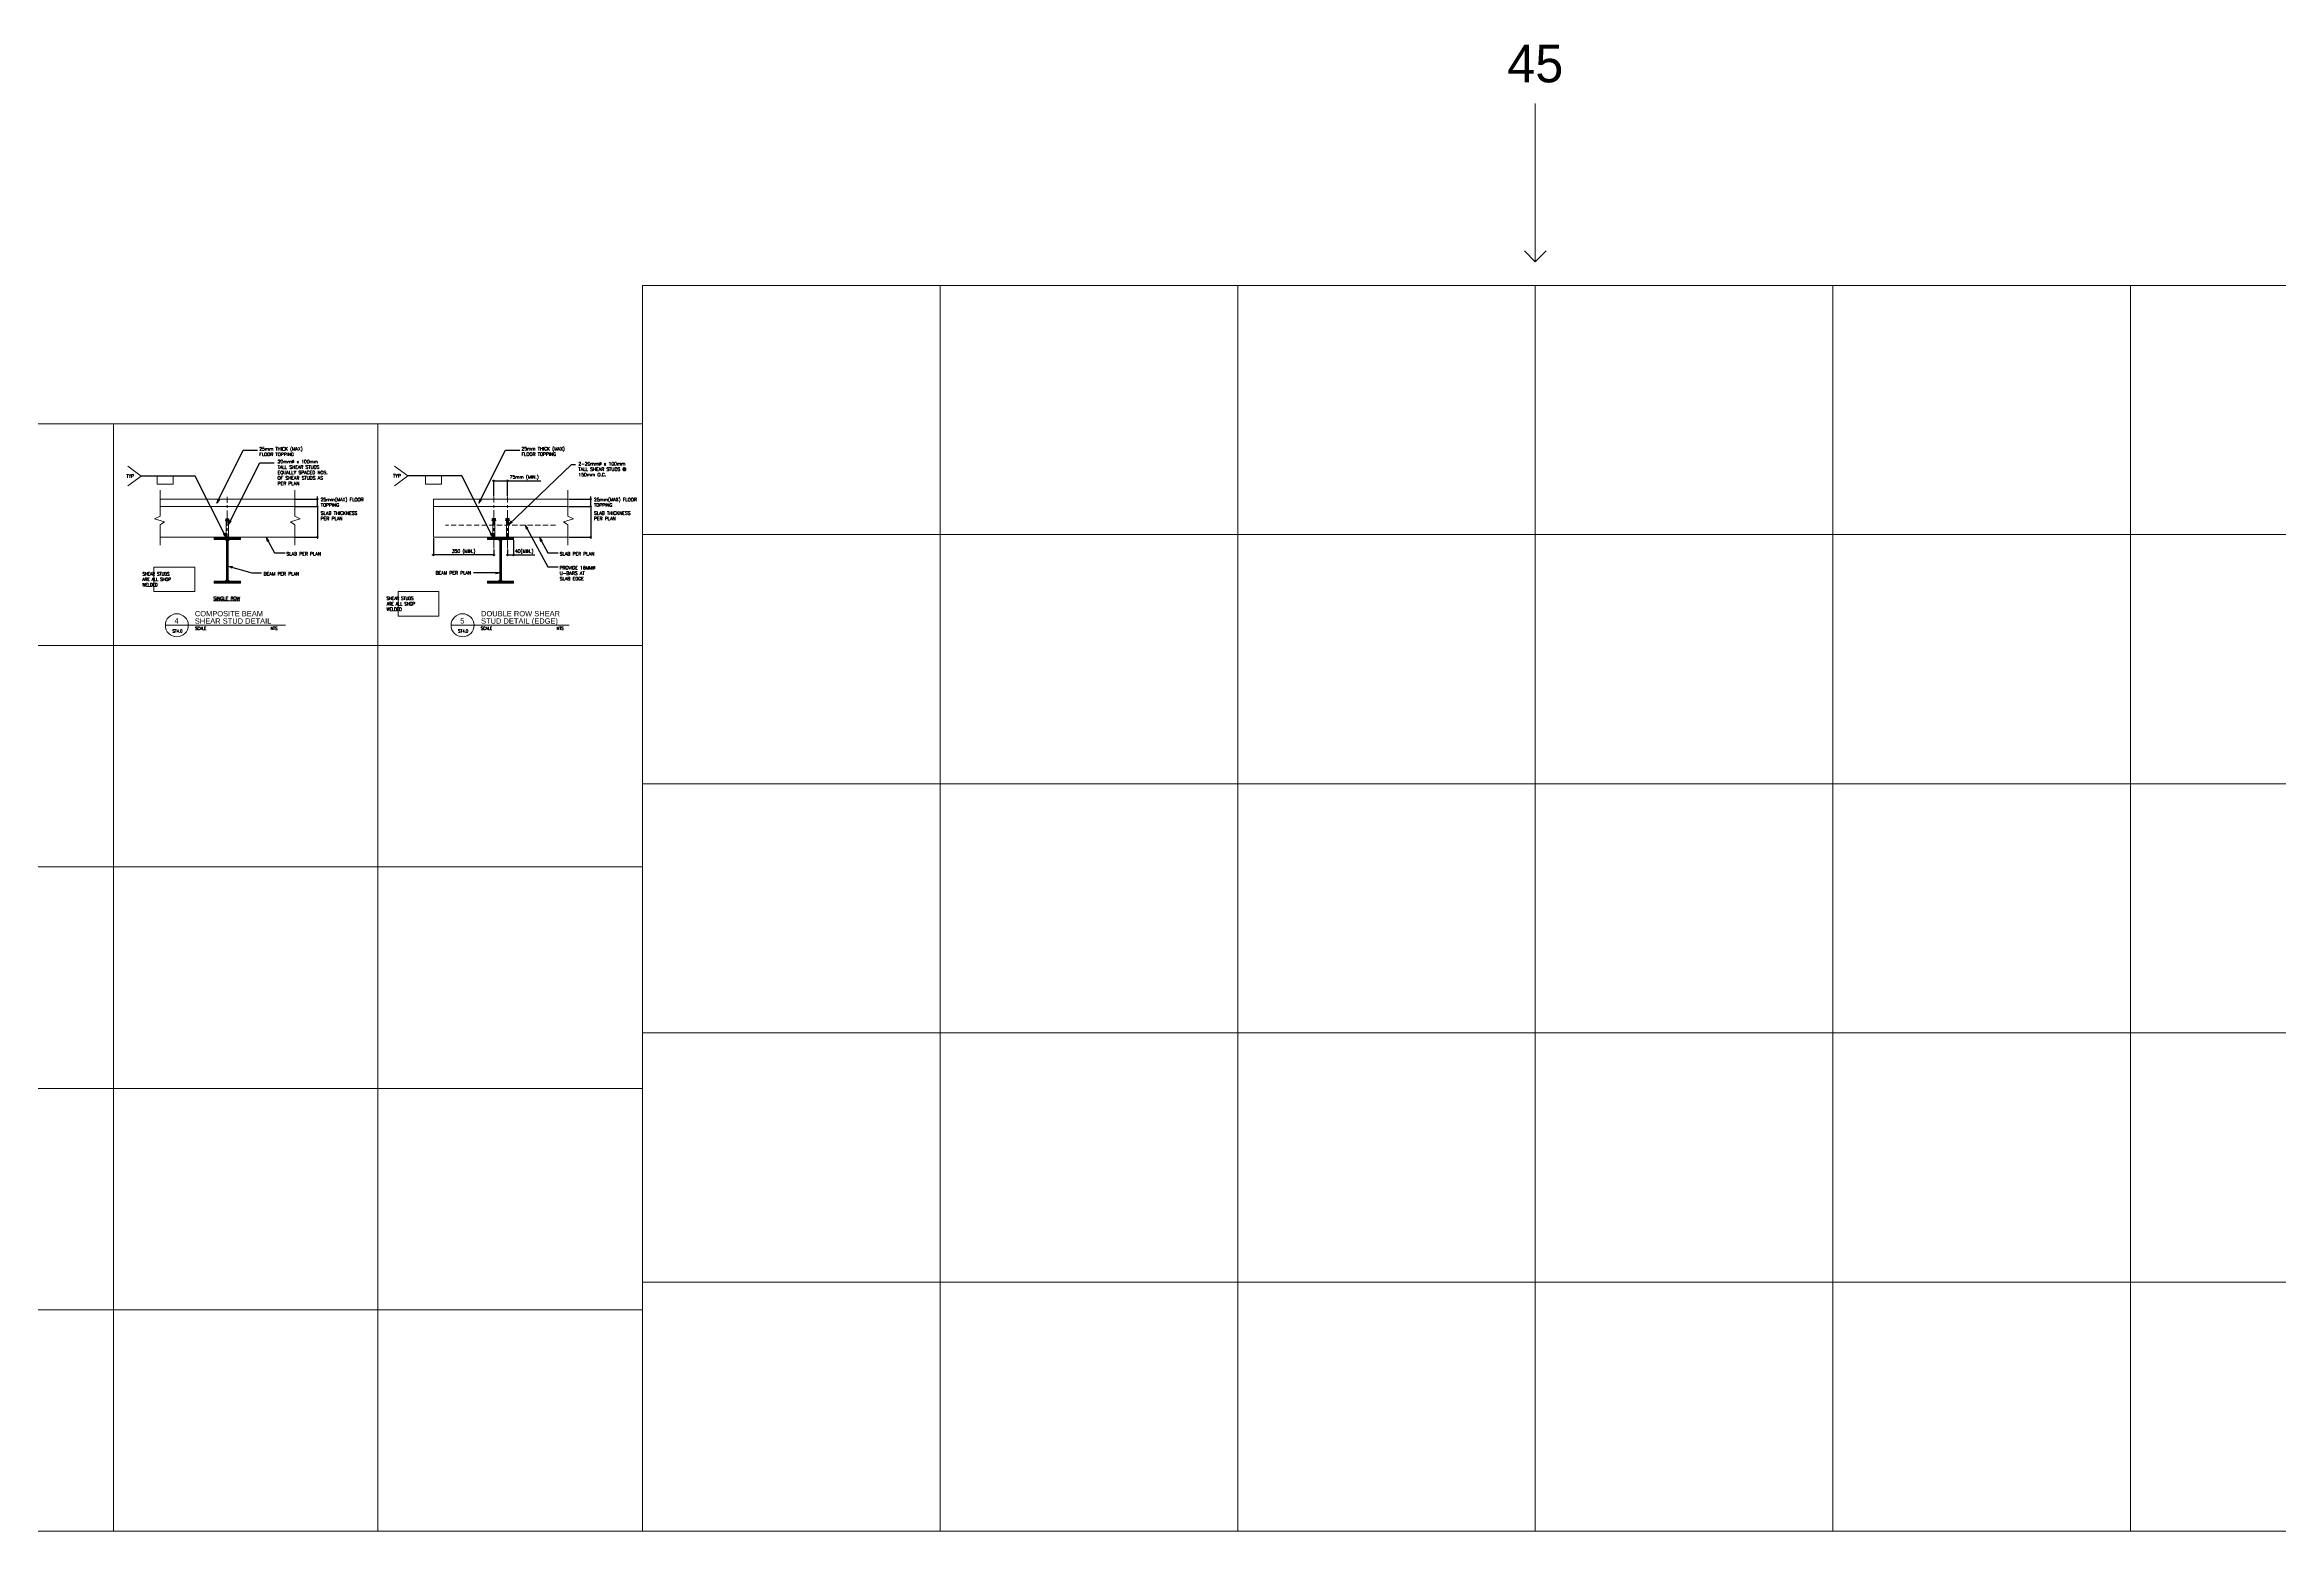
# Model space of a CAD drawing. Header units: millimetres. Extents: x 0 to 437400, y -4782 to 73710.
# Drawn here: x 160317 to 215055, y 0 to 36406 of the extents above; entities that cross this region are included whole.
import ezdxf
from ezdxf.enums import TextEntityAlignment as Align

# ---------------------------------------------------------------- set-up
doc = ezdxf.new("R2010")
doc.units = ezdxf.units.MM
doc.header["$LTSCALE"] = 10
doc.header["$MEASUREMENT"] = 0
doc.linetypes.add('CENTER2', pattern=[1.125, 0.75, -0.125, 0.125, -0.125])
doc.linetypes.add('HIDDEN', pattern=[0.375, 0.25, -0.125])
doc.layers.get('0').update_dxf_attribs({"lineweight": 9})
for name, color, linetype, lineweight in [('.1 - NUMBER 8', 8, 'Continuous', 9), ('DIM', 1, 'Continuous', 5), ('PLANTERS', 63, 'Continuous', 9), ('S-Anno-Text', 52, 'Continuous', 15), ('S-BEAM-IDEN', 2, 'Continuous', 9), ('S-DETL-LN03', 3, 'Continuous', 9), ('S-DETL-PATT', 9, 'Continuous', 9)]:
    doc.layers.add(name, color=color, linetype=linetype, lineweight=lineweight)
doc.layers.add('S-DETL-GRID', color=62, linetype='Continuous', lineweight=9, plot=False)
doc.styles.add('1', font='romans.shx', dxfattribs={"width": 0.85, "height": 60})
doc.styles.add('2', font='simplex.shx', dxfattribs={"width": 0.95, "height": 40})
doc.styles.add('80', font='simplex.shx', dxfattribs={"height": 80})
doc.styles.add('ROMANS12', font='ROMANS.shx', dxfattribs={"height": 1.125})
doc.styles.add('SHEETNAME', font='simplex.shx', dxfattribs={"width": 0.75, "height": 200})
doc.styles.add('TITLE1', font='HELV.shx', dxfattribs={"height": 500})
doc.dimstyles.new('didm40', dxfattribs={"dimtxt": 80, "dimasz": 0.5, "dimexe": 20, "dimexo": 20, "dimgap": 20, "dimtad": 1, "dimdec": 0, "dimrnd": 1, "dimdsep": 46, "dimtxsty": '80', "dimblk1": 'ESCADIM_ARW', "dimblk2": 'ESCADIM_ARW', "dimsah": 1, "dimcen": 50, "dimclrd": 1, "dimclre": 1, "dimclrt": 52, "dimadec": 0, "dimazin": 0, "dimtfac": 1, "dimtdec": 0, "dimtofl": 0, "dimtmove": 0, "dimatfit": 3, "dimldrblk": 'ESCADIM_ARW', "dimfxl": 1, "dimtolj": 1, "dimtzin": 0, "dimarcsym": 0})
doc.dimstyles.new('ESCA_ARW$7', dxfattribs={"dimtxt": 200, "dimasz": 1, "dimexe": 100, "dimexo": 100, "dimgap": 100, "dimtad": 1, "dimdec": 0, "dimrnd": 1, "dimdsep": 46, "dimtxsty": '1', "dimblk1": 'dim_arw', "dimblk2": 'dim_arw', "dimsah": 1, "dimcen": 50, "dimclrd": 1, "dimclre": 256, "dimclrt": 52, "dimadec": 0, "dimazin": 0, "dimtfac": 1, "dimtofl": 0, "dimtmove": 0, "dimatfit": 3, "dimldrblk": 'dim_arw', "dimfxl": 1, "dimtolj": 1, "dimtzin": 0, "dimarcsym": 0})

# ---------------------------------------------------------------- blocks, each defined once
blk = doc.blocks.new('dim_arw')
h = blk.add_hatch(color=256)
h.paths.add_polyline_path([(-126, 29), (0, 0), (-126, -29, -0.115681), (-133, 0, -0.115681)])
h.paths.add_polyline_path([(-249, 58), (-126, 29, 0.115681), (-133, 0, 0.115681), (-126, -29), (-249, -58)])
for p, q in [((0, 0), (-249, 58)), ((-249, 58), (-249, -58)), ((0, 0), (-249, -58))]:
    blk.add_line(p, q)
blk = doc.blocks.new('ESCADIM_ARW')
at = {"color": 9}
blk.add_line((75, 0), (-75, 0), dxfattribs=at)
blk.add_circle((0, 0), 37.5, dxfattribs=at)
blk = doc.blocks.new('*D14')
at = {"layer": 'Defpoints', "color": 0, "transparency": 16777216}
for p in [(171317, 25333), (171655, 25726), (171655, 25333)]:
    blk.add_point(p, dxfattribs=at)
at = {"layer": 'S-BEAM-IDEN', "color": 1, "lineweight": -2, "transparency": 16777216}
for p, q in [((171317, 25353), (171317, 25746)), ((171655, 25353), (171655, 25746)), ((171318, 25726), (171655, 25726)), ((171655, 25726), (172473, 25726))]:
    blk.add_line(p, q, dxfattribs=at)
at = {"layer": 'S-BEAM-IDEN', "color": 1, "lineweight": -2, "transparency": 16777216, "xscale": 0.5, "yscale": 0.5, "zscale": 0.5, "rotation": 180}
blk.add_blockref('ESCADIM_ARW', (171317, 25726), dxfattribs=at)
at = {"layer": 'S-BEAM-IDEN', "color": 1, "lineweight": -2, "transparency": 16777216, "xscale": 0.5, "yscale": 0.5, "zscale": 0.5}
blk.add_blockref('ESCADIM_ARW', (171655, 25726), dxfattribs=at)
at = {"layer": 'S-BEAM-IDEN', "color": 52, "transparency": 16777216, "insert": (172064, 25806), "char_height": 80, "attachment_point": 5, "style": '80'}
blk.add_mtext('\\A1;75mm (MIN.)', dxfattribs=at)
blk = doc.blocks.new('*D15')
at = {"layer": 'Defpoints', "color": 0, "transparency": 16777216}
for p in [(169839, 24343), (169839, 23911), (171317, 24067)]:
    blk.add_point(p, dxfattribs=at)
at = {"layer": 'S-BEAM-IDEN', "color": 1, "lineweight": -2, "transparency": 16777216}
for p, q in [((169839, 24323), (169839, 23891)), ((171317, 23911), (169839, 23911)), ((171317, 24047), (171317, 23891))]:
    blk.add_line(p, q, dxfattribs=at)
at = {"layer": 'S-BEAM-IDEN', "color": 1, "lineweight": -2, "transparency": 16777216, "xscale": 0.5, "yscale": 0.5, "zscale": 0.5, "rotation": 180}
blk.add_blockref('ESCADIM_ARW', (169839, 23911), dxfattribs=at)
at = {"layer": 'S-BEAM-IDEN', "color": 1, "lineweight": -2, "transparency": 16777216, "xscale": 0.5, "yscale": 0.5, "zscale": 0.5}
blk.add_blockref('ESCADIM_ARW', (171317, 23911), dxfattribs=at)
at = {"layer": 'S-BEAM-IDEN', "color": 52, "transparency": 16777216, "insert": (170578, 23991), "char_height": 80, "attachment_point": 5, "style": '80'}
blk.add_mtext('\\A1;350 (MIN.)', dxfattribs=at)
blk = doc.blocks.new('*D39')
at = {"layer": 'Defpoints', "color": 0, "transparency": 16777216}
for p in [(166440, 25098), (166440, 24343), (166998, 24343)]:
    blk.add_point(p, dxfattribs=at)
at = {"layer": 'S-BEAM-IDEN', "color": 1, "lineweight": -2, "transparency": 16777216}
for p, q in [((166460, 25098), (167018, 25098)), ((166998, 25098), (166998, 24343)), ((166460, 24343), (167018, 24343))]:
    blk.add_line(p, q, dxfattribs=at)
at = {"layer": 'S-BEAM-IDEN', "color": 1, "lineweight": -2, "transparency": 16777216, "xscale": 0.5, "yscale": 0.5, "zscale": 0.5}
for p, rotation in [((166998, 25098), 90), ((166998, 24343), 270)]:
    blk.add_blockref('ESCADIM_ARW', p, dxfattribs=dict(at, rotation=rotation))
at = {"layer": 'S-BEAM-IDEN', "color": 52, "transparency": 16777216, "insert": (166938, 24720), "char_height": 80, "attachment_point": 5, "rotation": 90, "style": '80'}
blk.add_mtext('\\A1;  ', dxfattribs=at)
blk = doc.blocks.new('*D40')
at = {"layer": 'Defpoints', "color": 0, "transparency": 16777216}
for p in [(166440, 25275), (166998, 25275), (166460, 25098)]:
    blk.add_point(p, dxfattribs=at)
at = {"layer": 'S-BEAM-IDEN', "color": 1, "lineweight": -2, "transparency": 16777216}
for p, q in [((166460, 25275), (167018, 25275)), ((166998, 25275), (166998, 25338)), ((166998, 25099), (166998, 25274)), ((166480, 25098), (167018, 25098))]:
    blk.add_line(p, q, dxfattribs=at)
at = {"layer": 'S-BEAM-IDEN', "color": 1, "lineweight": -2, "transparency": 16777216, "xscale": 0.5, "yscale": 0.5, "zscale": 0.5}
for p, rotation in [((166998, 25275), 90), ((166998, 25098), 270)]:
    blk.add_blockref('ESCADIM_ARW', p, dxfattribs=dict(at, rotation=rotation))
blk = doc.blocks.new('*D41')
at = {"layer": 'Defpoints', "color": 0, "transparency": 16777216}
for p in [(173134, 25098), (173134, 24343), (173692, 24343)]:
    blk.add_point(p, dxfattribs=at)
at = {"layer": 'S-BEAM-IDEN', "color": 1, "lineweight": -2, "transparency": 16777216}
for p, q in [((173154, 25098), (173712, 25098)), ((173692, 25098), (173692, 24343)), ((173154, 24343), (173712, 24343))]:
    blk.add_line(p, q, dxfattribs=at)
at = {"layer": 'S-BEAM-IDEN', "color": 1, "lineweight": -2, "transparency": 16777216, "xscale": 0.5, "yscale": 0.5, "zscale": 0.5}
for p, rotation in [((173692, 25098), 90), ((173692, 24343), 270)]:
    blk.add_blockref('ESCADIM_ARW', p, dxfattribs=dict(at, rotation=rotation))
at = {"layer": 'S-BEAM-IDEN', "color": 52, "transparency": 16777216, "insert": (173632, 24720), "char_height": 80, "attachment_point": 5, "rotation": 90, "style": '80'}
blk.add_mtext('\\A1;  ', dxfattribs=at)
blk = doc.blocks.new('*D42')
at = {"layer": 'Defpoints', "color": 0, "transparency": 16777216}
for p in [(173134, 25275), (173692, 25275), (173154, 25098)]:
    blk.add_point(p, dxfattribs=at)
at = {"layer": 'S-BEAM-IDEN', "color": 1, "lineweight": -2, "transparency": 16777216}
for p, q in [((173154, 25275), (173712, 25275)), ((173692, 25275), (173692, 25338)), ((173692, 25099), (173692, 25274)), ((173174, 25098), (173712, 25098))]:
    blk.add_line(p, q, dxfattribs=at)
at = {"layer": 'S-BEAM-IDEN', "color": 1, "lineweight": -2, "transparency": 16777216, "xscale": 0.5, "yscale": 0.5, "zscale": 0.5}
for p, rotation in [((173692, 25275), 90), ((173692, 25098), 270)]:
    blk.add_blockref('ESCADIM_ARW', p, dxfattribs=dict(at, rotation=rotation))
blk = doc.blocks.new('*D183')
at = {"layer": 'Defpoints', "color": 0, "transparency": 16777216}
for p in [(171804, 24291), (171655, 24067), (171804, 23911)]:
    blk.add_point(p, dxfattribs=at)
at = {"layer": 'S-BEAM-IDEN', "color": 1, "lineweight": -2, "transparency": 16777216}
for p, q in [((171804, 24271), (171804, 23891)), ((171655, 24047), (171655, 23891)), ((171656, 23911), (171803, 23911)), ((171804, 23911), (172321, 23911))]:
    blk.add_line(p, q, dxfattribs=at)
at = {"layer": 'S-BEAM-IDEN', "color": 1, "lineweight": -2, "transparency": 16777216, "xscale": 0.5, "yscale": 0.5, "zscale": 0.5, "rotation": 180}
blk.add_blockref('ESCADIM_ARW', (171655, 23911), dxfattribs=at)
at = {"layer": 'S-BEAM-IDEN', "color": 1, "lineweight": -2, "transparency": 16777216, "xscale": 0.5, "yscale": 0.5, "zscale": 0.5}
blk.add_blockref('ESCADIM_ARW', (171804, 23911), dxfattribs=at)
at = {"layer": 'S-BEAM-IDEN', "color": 52, "transparency": 16777216, "insert": (172062, 23991), "char_height": 80, "attachment_point": 5, "style": '80'}
blk.add_mtext('\\A1;40(MIN.)', dxfattribs=at)

msp = doc.modelspace()

# ---------------------------------------------------------------- linework, layer by layer
at = {"layer": '.1 - NUMBER 8', "linetype": 'CENTER2', "ltscale": 50}
for p, q in [((164791, 24064), (164791, 25330.5)), ((171317.1, 24066.7), (171317.1, 25333.2)), ((171655.2, 24066.7), (171655.2, 25333.2))]:
    msp.add_line(p, q, dxfattribs=at)
at = {"layer": '.1 - NUMBER 8', "linetype": 'HIDDEN', "ltscale": 50}
msp.add_line((172833.7, 24642.5), (170138.7, 24642.5), dxfattribs=at)
at = {"layer": 'PLANTERS', "color": 2, "ltscale": 800}
for p, q in [((162680, 25842), (162353, 26081.5)), ((162680, 25842), (162353, 25602.5)), ((163071.5, 25842), (163071.5, 25640)), ((163461.5, 25640), (163461.5, 25842)), ((169216.2, 25846.1), (168889.2, 26085.6)), ((169216.2, 25846.1), (168889.2, 25606.6)), ((169643.2, 25846.1), (169643.2, 25644.1)), ((170033.2, 25644.1), (170033.2, 25846.1)), ((163071.5, 25640), (163461.5, 25640)), ((166440.5, 25274.6), (163145.5, 25274.6)), ((169643.2, 25644.1), (170033.2, 25644.1)), ((173133.7, 25274.6), (169838.7, 25274.6)), ((166440.5, 25098), (163145.5, 25098)), ((164838.5, 24758), (164742.5, 24758)), ((164742.5, 24748), (164742.5, 24758)), ((164838.5, 24748), (164742.5, 24748)), ((164751, 24748), (164751, 24798)), ((164831, 24798), (164751, 24798)), ((164766, 24342.5), (164766, 24748)), ((164772, 24748), (164772, 24798)), ((164810, 24748), (164810, 24798)), ((164816, 24342.5), (164816, 24748)), ((164831, 24748), (164831, 24798)), ((164838.5, 24748), (164838.5, 24758)), ((173133.7, 25098), (169838.7, 25098)), ((169838.7, 24342.5), (169838.7, 25098)), ((171364.6, 24760.7), (171268.6, 24760.7)), ((171268.6, 24750.7), (171268.6, 24760.7)), ((171364.6, 24750.7), (171268.6, 24750.7)), ((171277.1, 24750.7), (171277.1, 24800.7)), ((171357.1, 24800.7), (171277.1, 24800.7)), ((171292.1, 24345.2), (171292.1, 24750.7)), ((171298.1, 24750.7), (171298.1, 24800.7)), ((171336.1, 24750.7), (171336.1, 24800.7)), ((171342.1, 24345.2), (171342.1, 24750.7)), ((171357.1, 24750.7), (171357.1, 24800.7)), ((171364.6, 24750.7), (171364.6, 24760.7)), ((171607.7, 24760.7), (171703.7, 24760.7)), ((171607.7, 24750.7), (171607.7, 24760.7)), ((171607.7, 24750.7), (171703.7, 24750.7)), ((171615.2, 24750.7), (171615.2, 24800.7)), ((171615.2, 24800.7), (171695.2, 24800.7)), ((171630.2, 24345.2), (171630.2, 24750.7)), ((171636.2, 24750.7), (171636.2, 24800.7)), ((171674.2, 24750.7), (171674.2, 24800.7)), ((171680.2, 24345.2), (171680.2, 24750.7)), ((171695.2, 24750.7), (171695.2, 24800.7)), ((171703.7, 24750.7), (171703.7, 24760.7)), ((166440.5, 24342.5), (163145.5, 24342.5)), ((173133.7, 24342.5), (169838.7, 24342.5))]:
    msp.add_line(p, q, dxfattribs=at)
for points in [[(163145.5, 25498.5), (163145.5, 24863.5), (163010.5, 24793), (163251.5, 24722.5), (163145.5, 24652), (163145.5, 24152)], [(166440.5, 25498.5), (166440.5, 24863.5), (166575.5, 24793), (166334.5, 24722.5), (166440.5, 24652), (166440.5, 24152)], [(173133.7, 25498.5), (173133.7, 24863.5), (173268.7, 24793), (173027.7, 24722.5), (173133.7, 24652), (173133.7, 24152)]]:
    msp.add_lwpolyline(points, dxfattribs=at)
at = {"layer": 'S-Anno-Text', "color": 1}
for p, q in [((163272.6, 22188.8), (166217.1, 22188.8)), ((170272.1, 22188.8), (173167.9, 22188.8))]:
    msp.add_line(p, q, dxfattribs=at)
for points in [[(162993.7, 23013.8), (163993.7, 23013.8), (163993.7, 23613.6), (162993.7, 23613.6)], [(168973.7, 22414), (169973.7, 22414), (169973.7, 23013.8), (168973.7, 23013.8)]]:
    msp.add_lwpolyline(points, close=True, dxfattribs=at)
for centre in [(163553.9, 22188.8), (170553.3, 22188.8)]:
    msp.add_circle(centre, 281.2, dxfattribs=at)
at = {"layer": 'S-BEAM-IDEN'}
msp.add_line((169838.7, 25098), (169838.7, 25274.6), dxfattribs=at)
at = {"layer": 'S-DETL-GRID'}
for p, q in [((182250, 30510), (182250, 0)), ((189540, 30510), (189540, 0)), ((196830, 30510), (196830, 0)), ((204120, 30510), (204120, 0)), ((211410, 30510), (211410, 0)), ((162000, 27120), (162000, 0)), ((168480, 27120), (168480, 0)), ((218700, 24408), (174960, 24408)), ((174960, 21696), (136080, 21696)), ((218700, 18306), (174960, 18306)), ((174960, 16272), (136080, 16272)), ((218700, 12204), (174960, 12204)), ((174960, 10848), (136080, 10848)), ((218700, 6102), (174960, 6102)), ((174960, 5424), (136080, 5424))]:
    msp.add_line(p, q, dxfattribs=at)
for points in [[(196830, 34964.4), (196830, 31092.3), (196563.2, 31359)], [(196830, 34964.4), (196830, 31092.3), (197096.8, 31359)]]:
    msp.add_lwpolyline(points, dxfattribs=at)
msp.add_lwpolyline([(174960, 30510), (218700, 30510), (218700, 0), (174960, 0)], close=True, dxfattribs=at)
at = {"layer": 'S-DETL-GRID', "color": 252}
msp.add_lwpolyline([(136080, 27120), (174960, 27120), (174960, 0), (136080, 0)], close=True, dxfattribs=at)
at = {"layer": 'S-DETL-LN03'}
for p, q in [((165110.6, 24341), (164470.6, 24341)), ((164470.6, 24341), (164470.6, 24291)), ((164470.6, 24291), (164720.6, 24291)), ((164770.6, 24241), (164770.6, 23781)), ((164810.6, 23781), (164810.6, 24241)), ((164860.6, 24291), (165110.6, 24291)), ((165110.6, 24291), (165110.6, 24341)), ((171803.8, 24341), (171163.8, 24341)), ((171163.8, 24341), (171163.8, 24291)), ((171163.8, 24291), (171413.8, 24291)), ((171463.8, 24241), (171463.8, 23781)), ((171503.8, 23781), (171503.8, 24241)), ((171553.8, 24291), (171803.8, 24291)), ((171803.8, 24291), (171803.8, 24341)), ((164770.6, 23781), (164770.6, 23321)), ((164810.6, 23321), (164810.6, 23781)), ((171463.8, 23781), (171463.8, 23321)), ((171503.8, 23321), (171503.8, 23781)), ((164720.6, 23271), (164470.6, 23271)), ((164470.6, 23271), (164470.6, 23221)), ((164470.6, 23221), (165110.6, 23221)), ((165110.6, 23271), (164860.6, 23271)), ((165110.6, 23221), (165110.6, 23271)), ((171413.8, 23271), (171163.8, 23271)), ((171163.8, 23271), (171163.8, 23221)), ((171163.8, 23221), (171803.8, 23221)), ((171803.8, 23271), (171553.8, 23271)), ((171803.8, 23221), (171803.8, 23271))]:
    msp.add_line(p, q, dxfattribs=at)
for centre, start, end in [((164720.6, 24241), 0.00084, 90.00072), ((164860.6, 24241), 90.00013, 180.00084), ((171413.8, 24241), 0.00084, 90.00072), ((171553.8, 24241), 90.00013, 180.00084), ((164720.6, 23321), 270.00013, 0), ((164860.6, 23321), 180, 270.00072), ((171413.8, 23321), 270.00013, 0), ((171553.8, 23321), 180, 270.00072)]:
    msp.add_arc(centre, 50, start, end, dxfattribs=at)
at = {"layer": 'S-DETL-PATT'}
for p, q in [((164470.6, 24300.9), (164510.8, 24341)), ((164470.6, 24338.6), (164473.1, 24341)), ((164479.6, 24291), (164529.6, 24341)), ((164517.3, 24291), (164567.3, 24341)), ((164536.2, 24291), (164586.2, 24341)), ((164573.9, 24291), (164623.9, 24341)), ((164592.8, 24291), (164642.8, 24341)), ((164630.5, 24291), (164680.5, 24341)), ((164649.3, 24291), (164699.3, 24341)), ((164687.1, 24291), (164737.1, 24341)), ((164705.9, 24291), (164755.9, 24341)), ((164739.8, 24287.2), (164793.6, 24341)), ((164751.7, 24280.2), (164812.5, 24341)), ((164767.5, 24258.4), (164850.2, 24341)), ((164770.6, 24242.6), (164869, 24341)), ((164770.6, 24204.9), (164810.8, 24245.1)), ((164770.6, 24186.1), (164810.6, 24226.1)), ((164770.6, 24148.3), (164810.6, 24188.3)), ((164770.6, 24129.5), (164810.6, 24169.5)), ((164770.6, 24091.8), (164810.6, 24131.8)), ((164770.6, 24072.9), (164810.6, 24112.9)), ((164856.6, 24290.9), (164906.8, 24341)), ((164875.6, 24291), (164925.6, 24341)), ((164913.3, 24291), (164963.3, 24341)), ((164932.2, 24291), (164982.2, 24341)), ((164969.9, 24291), (165019.9, 24341)), ((164988.8, 24291), (165038.8, 24341)), ((165026.5, 24291), (165076.5, 24341)), ((165045.3, 24291), (165095.3, 24341)), ((165083, 24291), (165110.6, 24318.6)), ((165101.9, 24291), (165110.6, 24299.8)), ((171163.8, 24300.9), (171204, 24341)), ((171163.8, 24338.6), (171166.3, 24341)), ((171172.8, 24291), (171222.8, 24341)), ((171210.5, 24291), (171260.5, 24341)), ((171229.4, 24291), (171279.4, 24341)), ((171267.1, 24291), (171317.1, 24341)), ((171286, 24291), (171336, 24341)), ((171323.7, 24291), (171373.7, 24341)), ((171342.5, 24291), (171392.5, 24341)), ((171380.2, 24291), (171430.2, 24341)), ((171399.1, 24291), (171449.1, 24341)), ((171433, 24287.2), (171486.8, 24341)), ((171444.9, 24280.2), (171505.7, 24341)), ((171460.7, 24258.4), (171543.4, 24341)), ((171463.8, 24242.6), (171562.2, 24341)), ((171463.8, 24204.9), (171504, 24245.1)), ((171463.8, 24186.1), (171503.8, 24226.1)), ((171463.8, 24148.3), (171503.8, 24188.3)), ((171463.8, 24129.5), (171503.8, 24169.5)), ((171463.8, 24091.8), (171503.8, 24131.8)), ((171463.8, 24072.9), (171503.8, 24112.9)), ((171549.8, 24290.9), (171600, 24341)), ((171568.8, 24291), (171618.8, 24341)), ((171606.5, 24291), (171656.5, 24341)), ((171625.4, 24291), (171675.4, 24341)), ((171663.1, 24291), (171713.1, 24341)), ((171681.9, 24291), (171731.9, 24341)), ((171719.7, 24291), (171769.7, 24341)), ((171738.5, 24291), (171788.5, 24341)), ((171776.2, 24291), (171803.8, 24318.6)), ((171795.1, 24291), (171803.8, 24299.8)), ((164770.6, 24035.2), (164810.6, 24075.2)), ((164770.6, 24016.4), (164810.6, 24056.3)), ((164770.6, 23978.6), (164810.6, 24018.6)), ((164770.6, 23959.8), (164810.6, 23999.8)), ((164770.6, 23922.1), (164810.6, 23962.1)), ((164770.6, 23903.2), (164810.6, 23943.2)), ((164770.6, 23865.5), (164810.6, 23905.5)), ((164770.6, 23846.6), (164810.6, 23886.6)), ((164770.6, 23808.9), (164810.6, 23848.9)), ((164770.6, 23790.1), (164810.6, 23830.1)), ((164770.6, 23752.4), (164810.6, 23792.4)), ((164770.6, 23733.5), (164810.6, 23773.5)), ((164770.6, 23695.8), (164810.6, 23735.8)), ((164770.6, 23676.9), (164810.6, 23716.9)), ((164770.6, 23639.2), (164810.6, 23679.2)), ((164770.6, 23620.4), (164810.6, 23660.4)), ((164770.6, 23582.7), (164810.6, 23622.7)), ((164770.6, 23563.8), (164810.6, 23603.8)), ((164770.6, 23526.1), (164810.6, 23566.1)), ((164770.6, 23507.2), (164810.6, 23547.2)), ((171463.8, 24035.2), (171503.8, 24075.2)), ((171463.8, 24016.4), (171503.8, 24056.3)), ((171463.8, 23978.6), (171503.8, 24018.6)), ((171463.8, 23959.8), (171503.8, 23999.8)), ((171463.8, 23922.1), (171503.8, 23962.1)), ((171463.8, 23903.2), (171503.8, 23943.2)), ((171463.8, 23865.5), (171503.8, 23905.5)), ((171463.8, 23846.6), (171503.8, 23886.6)), ((171463.8, 23808.9), (171503.8, 23848.9)), ((171463.8, 23790.1), (171503.8, 23830.1)), ((171463.8, 23752.4), (171503.8, 23792.4)), ((171463.8, 23733.5), (171503.8, 23773.5)), ((171463.8, 23695.8), (171503.8, 23735.8)), ((171463.8, 23676.9), (171503.8, 23716.9)), ((171463.8, 23639.2), (171503.8, 23679.2)), ((171463.8, 23620.4), (171503.8, 23660.4)), ((171463.8, 23582.7), (171503.8, 23622.7)), ((171463.8, 23563.8), (171503.8, 23603.8)), ((171463.8, 23526.1), (171503.8, 23566.1)), ((171463.8, 23507.2), (171503.8, 23547.2)), ((164470.6, 23226.1), (164515.6, 23271)), ((164470.6, 23263.8), (164477.9, 23271)), ((164484.4, 23221), (164534.4, 23271)), ((164522.1, 23221), (164572.1, 23271)), ((164541, 23221), (164591, 23271)), ((164578.7, 23221), (164628.7, 23271)), ((164597.6, 23221), (164647.6, 23271)), ((164635.3, 23221), (164685.3, 23271)), ((164654.1, 23221), (164704.1, 23271)), ((164691.9, 23221), (164810.6, 23339.8)), ((164710.7, 23221), (164810.6, 23321)), ((164748.4, 23221), (164819.7, 23292.3)), ((164767.3, 23221), (164828.8, 23282.5)), ((164770.6, 23469.5), (164810.6, 23509.5)), ((164770.6, 23450.7), (164810.6, 23490.7)), ((164770.6, 23413), (164810.6, 23453)), ((164770.6, 23394.1), (164810.6, 23434.1)), ((164770.6, 23356.4), (164810.6, 23396.4)), ((164770.6, 23337.5), (164810.6, 23377.5)), ((164805, 23221), (164855.3, 23271.3)), ((164823.8, 23221), (164873.8, 23271)), ((164861.6, 23221), (164911.6, 23271)), ((164880.4, 23221), (164930.4, 23271)), ((164918.1, 23221), (164968.1, 23271)), ((164937, 23221), (164987, 23271)), ((164974.7, 23221), (165024.7, 23271)), ((164993.6, 23221), (165043.6, 23271)), ((165031.3, 23221), (165081.3, 23271)), ((165050.1, 23221), (165100.1, 23271)), ((165087.8, 23221), (165110.6, 23243.8)), ((165106.7, 23221), (165110.6, 23225)), ((171163.8, 23226.1), (171208.8, 23271)), ((171163.8, 23263.8), (171171.1, 23271)), ((171177.6, 23221), (171227.6, 23271)), ((171215.3, 23221), (171265.3, 23271)), ((171234.2, 23221), (171284.2, 23271)), ((171271.9, 23221), (171321.9, 23271)), ((171290.8, 23221), (171340.8, 23271)), ((171328.5, 23221), (171378.5, 23271)), ((171347.3, 23221), (171397.3, 23271)), ((171385.1, 23221), (171503.8, 23339.8)), ((171403.9, 23221), (171503.8, 23321)), ((171441.6, 23221), (171512.9, 23292.3)), ((171460.5, 23221), (171522, 23282.5)), ((171463.8, 23469.5), (171503.8, 23509.5)), ((171463.8, 23450.7), (171503.8, 23490.7)), ((171463.8, 23413), (171503.8, 23453)), ((171463.8, 23394.1), (171503.8, 23434.1)), ((171463.8, 23356.4), (171503.8, 23396.4)), ((171463.8, 23337.5), (171503.8, 23377.5)), ((171498.2, 23221), (171548.5, 23271.3)), ((171517, 23221), (171567, 23271)), ((171554.8, 23221), (171604.8, 23271)), ((171573.6, 23221), (171623.6, 23271)), ((171611.3, 23221), (171661.3, 23271)), ((171630.2, 23221), (171680.2, 23271)), ((171667.9, 23221), (171717.9, 23271)), ((171686.8, 23221), (171736.8, 23271)), ((171724.5, 23221), (171774.5, 23271)), ((171743.3, 23221), (171793.3, 23271)), ((171781, 23221), (171803.8, 23243.8)), ((171799.9, 23221), (171803.8, 23225))]:
    msp.add_line(p, q, dxfattribs=at)

# ---------------------------------------------------------------- texts
at = {"layer": 'DIM', "color": 52, "char_height": 80, "attachment_point": 5, "style": '1'}
for insert in [(163060.3, 23313.7), (169040.3, 22713.9)]:
    msp.add_mtext('\\A1;\\pxql;SHEAR STUDS\\PARE ALL SHOP\\PWELDED', dxfattribs=dict(at, insert=insert))
at = {"layer": 'S-Anno-Text', "color": 5, "style": 'TITLE1'}
for s, p in [('COMPOSITE BEAM', (163995, 22407)), ('DOUBLE ROW SHEAR', (171005.4, 22407)), ('SHEAR STUD DETAIL', (163995, 22227)), ('STUD DETAIL (EDGE)', (171005.4, 22227))]:
    msp.add_text(s, height=131.25, dxfattribs=at).set_placement(p)
at = {"layer": 'S-Anno-Text', "style": 'SHEETNAME', "width": 0.75}
for p in [(163569.6, 22009.6), (170569, 22009.6)]:
    msp.add_text('ST4.0', height=75, dxfattribs=at).set_placement(p, align=Align.CENTER)
at = {"layer": 'S-Anno-Text', "color": 5, "style": 'TITLE1'}
for s, p in [('4', (163547.9, 22231.3)), ('5', (170547.4, 22231.3))]:
    msp.add_text(s, height=131.2, dxfattribs=at).set_placement(p, align=Align.CENTER)
at = {"layer": 'S-Anno-Text', "style": '2', "width": 0.85}
for p in [(164003.9, 22076.3), (171003.3, 22076.3)]:
    msp.add_text('SCALE', height=75, dxfattribs=at).set_placement(p)
for p in [(166017.5, 22076.3), (173029.2, 22076.3)]:
    msp.add_text('NTS', height=75, dxfattribs=at).set_placement(p, align=Align.RIGHT)
at = {"layer": 'S-Anno-Text', "char_height": 80, "style": 'ROMANS12'}
for s, insert, width, attachment_point in [('25mm THICK (MAX) FLOOR TOPPING', (165573.8, 26547.8), 1378.346, 1), ('25mm THICK (MAX) FLOOR TOPPING', (171995.6, 26552.3), 1378.346, 1), ('TYP', (162317, 25882.5), 1378.346, 1), ('20mm%%C x 100mm TALL SHEAR STUDS EQUALLY SPACED NOS. OF SHEAR STUDS AS PER PLAN', (166021.5, 26235.9), 1378.346, 1), ('TYP', (168853.2, 25886.6), 1378.346, 1), ('2-20mm%%C x 100mm TALL SHEAR STUDS @ 150mm O.C.', (173390.6, 26183.1), 1378.346, 1), ('25mm(MAX) FLOOR TOPPING', (167079.8, 25306.5), 1378.346, 1), ('25mm(MAX) FLOOR TOPPING', (173773, 25306.5), 1378.346, 1), ('SLAB THICKNESS \\PPER PLAN', (167079.8, 24974.5), 1378.346, 1), ('SLAB THICKNESS \\PPER PLAN', (173773, 24974.5), 1378.346, 1), ('SLAB PER PLAN', (166238.5, 23977.5), 1378.346, 1), ('SLAB PER PLAN', (172931.7, 23977.5), 1378.346, 1), ('PROVIDE 16MM%%C\\PU-BARS AT \\PSLAB EDGE', (172931.7, 23637), 1822.567, 1), ('BEAM PER PLAN', (165683.5, 23487.5), 1378.346, 1), ('BEAM PER PLAN', (170761.9, 23509.2), 1378.346, 3), ('{\\LSINGLE ROW}', (164449.5, 22886.5), 1378.346, 1)]:
    msp.add_mtext(s, dxfattribs=dict(at, insert=insert, width=width, attachment_point=attachment_point))
at = {"layer": 'S-DETL-GRID'}
msp.add_text('45', height=921.78, dxfattribs=at).set_placement((196830, 35484.4), align=Align.CENTER)

# ---------------------------------------------------------------- dimensions: what is measured, and where the dimension line sits
at = {"layer": 'S-BEAM-IDEN'}
for base, p1, p2, text, picture, middle in [((171655.2, 25725.5), (171317.1, 25333.2), (171655.2, 25333.2), '75mm (MIN.)', '*D14', (172064.3, 25806.5)), ((169838.7, 23910.5), (171317.1, 24066.7), (169838.7, 24342.5), '350 (MIN.)', '*D15', (170577.9, 23991.5))]:
    dim = msp.add_linear_dim(base=base, p1=p1, p2=p2, text=text, dimstyle='didm40', dxfattribs=at)
    dim.commit()
    dim.dimension.update_dxf_attribs({"geometry": picture, "text_midpoint": middle})
for base, p1, p2, picture, middle in [((166998.5, 25274.6), (166460.5, 25098), (166440.5, 25274.6), '*D40', (166998.5, 25317.6)), ((173691.7, 25274.6), (173153.7, 25098), (173133.7, 25274.6), '*D42', (173691.7, 25317.6))]:
    dim = msp.add_linear_dim(base=base, p1=p1, p2=p2, angle=90, text=' ', dimstyle='didm40', dxfattribs=at)
    dim.commit()
    dim.dimension.update_dxf_attribs({"geometry": picture, "text_midpoint": middle, "dimtype": 160})
for base, p1, p2, angle, text, picture, middle in [((166998.5, 24342.5), (166440.5, 25098), (166440.5, 24342.5), 90, '  ', '*D39', (166938.5, 24720.3)), ((173691.7, 24342.5), (173133.7, 25098), (173133.7, 24342.5), 90, '  ', '*D41', (173631.7, 24720.3)), ((171803.8, 23910.5), (171655.2, 24066.7), (171803.8, 24291), 180, '40(MIN.)', '*D183', (172062.4, 23991.5))]:
    dim = msp.add_linear_dim(base=base, p1=p1, p2=p2, angle=angle, text=text, dimstyle='didm40', dxfattribs=at)
    dim.commit()
    dim.dimension.update_dxf_attribs({"geometry": picture, "text_midpoint": middle})

# ---------------------------------------------------------------- leaders
at = {"layer": 'S-Anno-Text'}
for points in [[(164533.9, 25176.1), (165181.1, 26475.2), (165533.6, 26475.2)], [(170955.7, 25180.6), (171602.9, 26479.6), (171955.4, 26479.6)], [(164760, 24341.5), (164003, 25842), (162680, 25842)], [(164816.5, 24656), (165587, 26164.9), (165939.5, 26164.9)], [(171296.2, 24345.6), (170539.2, 25846.1), (169216.2, 25846.1)], [(171680.2, 24650.5), (173223.7, 26123.6), (173321.6, 26123.6)], [(172088, 24642.5), (172641.2, 23618.6), (172898.2, 23618.6)], [(165743.5, 24337.5), (165948, 23959), (166205, 23959)], [(172436.7, 24337.5), (172641.2, 23959), (172898.2, 23959)], [(164812, 23632.5), (165391, 23472), (165626, 23472)], [(171463.8, 23469.5), (170819.4, 23469.5)]]:
    msp.add_leader(points, dimstyle='ESCA_ARW$7', override={"dimscale": 0.4}, dxfattribs=at)

doc.saveas('drawing.dxf')
